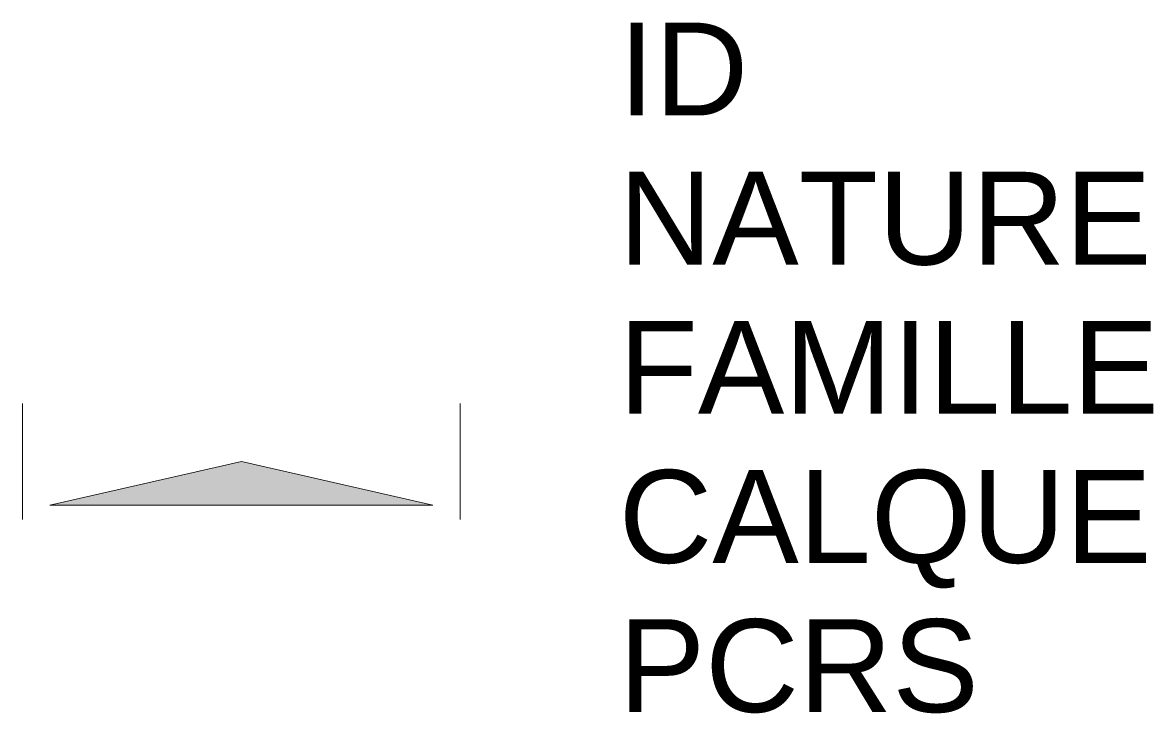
# Model space of a CAD drawing. Header units: metres. Extents: x 3079.58 to 3082.01, y 1739.5 to 1740.99.
import ezdxf

# ---------------------------------------------------------------- set-up
doc = ezdxf.new("R2010")
doc.units = ezdxf.units.M
doc.linetypes.add('Socle_Continu', pattern=[2.5, 2.5, 0])
doc.layers.add('BATIM_SCS', color=7, linetype='Socle_Continu', lineweight=13, true_color=0xdf7fff)
doc.styles.get("Standard").update_dxf_attribs({"font": 'arial.ttf'})

msp = doc.modelspace()

# ---------------------------------------------------------------- hatches: boundary and pattern name
at = {"layer": 'BATIM_SCS', "linetype": 'Socle_Continu'}
msp.add_hatch(color=256, dxfattribs=at).paths.add_polyline_path([(3079.6366, 1739.9531), (3080.4619, 1739.9531), (3080.0492, 1740.0469)])

# ---------------------------------------------------------------- linework, layer by layer
for p, q in [((3079.5777, 1740.1719), (3079.5777, 1739.9219)), ((3080.5208, 1739.9219), (3080.5208, 1740.1719)), ((3080.0492, 1740.0469), (3079.6366, 1739.9531)), ((3080.4619, 1739.9531), (3080.0492, 1740.0469)), ((3079.6366, 1739.9531), (3080.4619, 1739.9531))]:
    msp.add_line(p, q, dxfattribs=at)

# ---------------------------------------------------------------- texts
at = {"layer": 'BATIM_SCS', "linetype": 'Socle_Continu', "flags": 9}
for tag, p, s in [('ID', (3080.8625, 1740.7924), 'RP_1122'), ('NATURE', (3080.8625, 1740.4711), 'Seuil de garage'), ('FAMILLE', (3080.8625, 1740.1498), 'Bâti'), ('CALQUE', (3080.8625, 1739.8286), 'BATIM_SCS'), ('PCRS', (3080.8625, 1739.5073), 'Seuil')]:
    msp.add_attdef(tag, p, s, height=0.2, dxfattribs=at)

doc.saveas('drawing.dxf')
